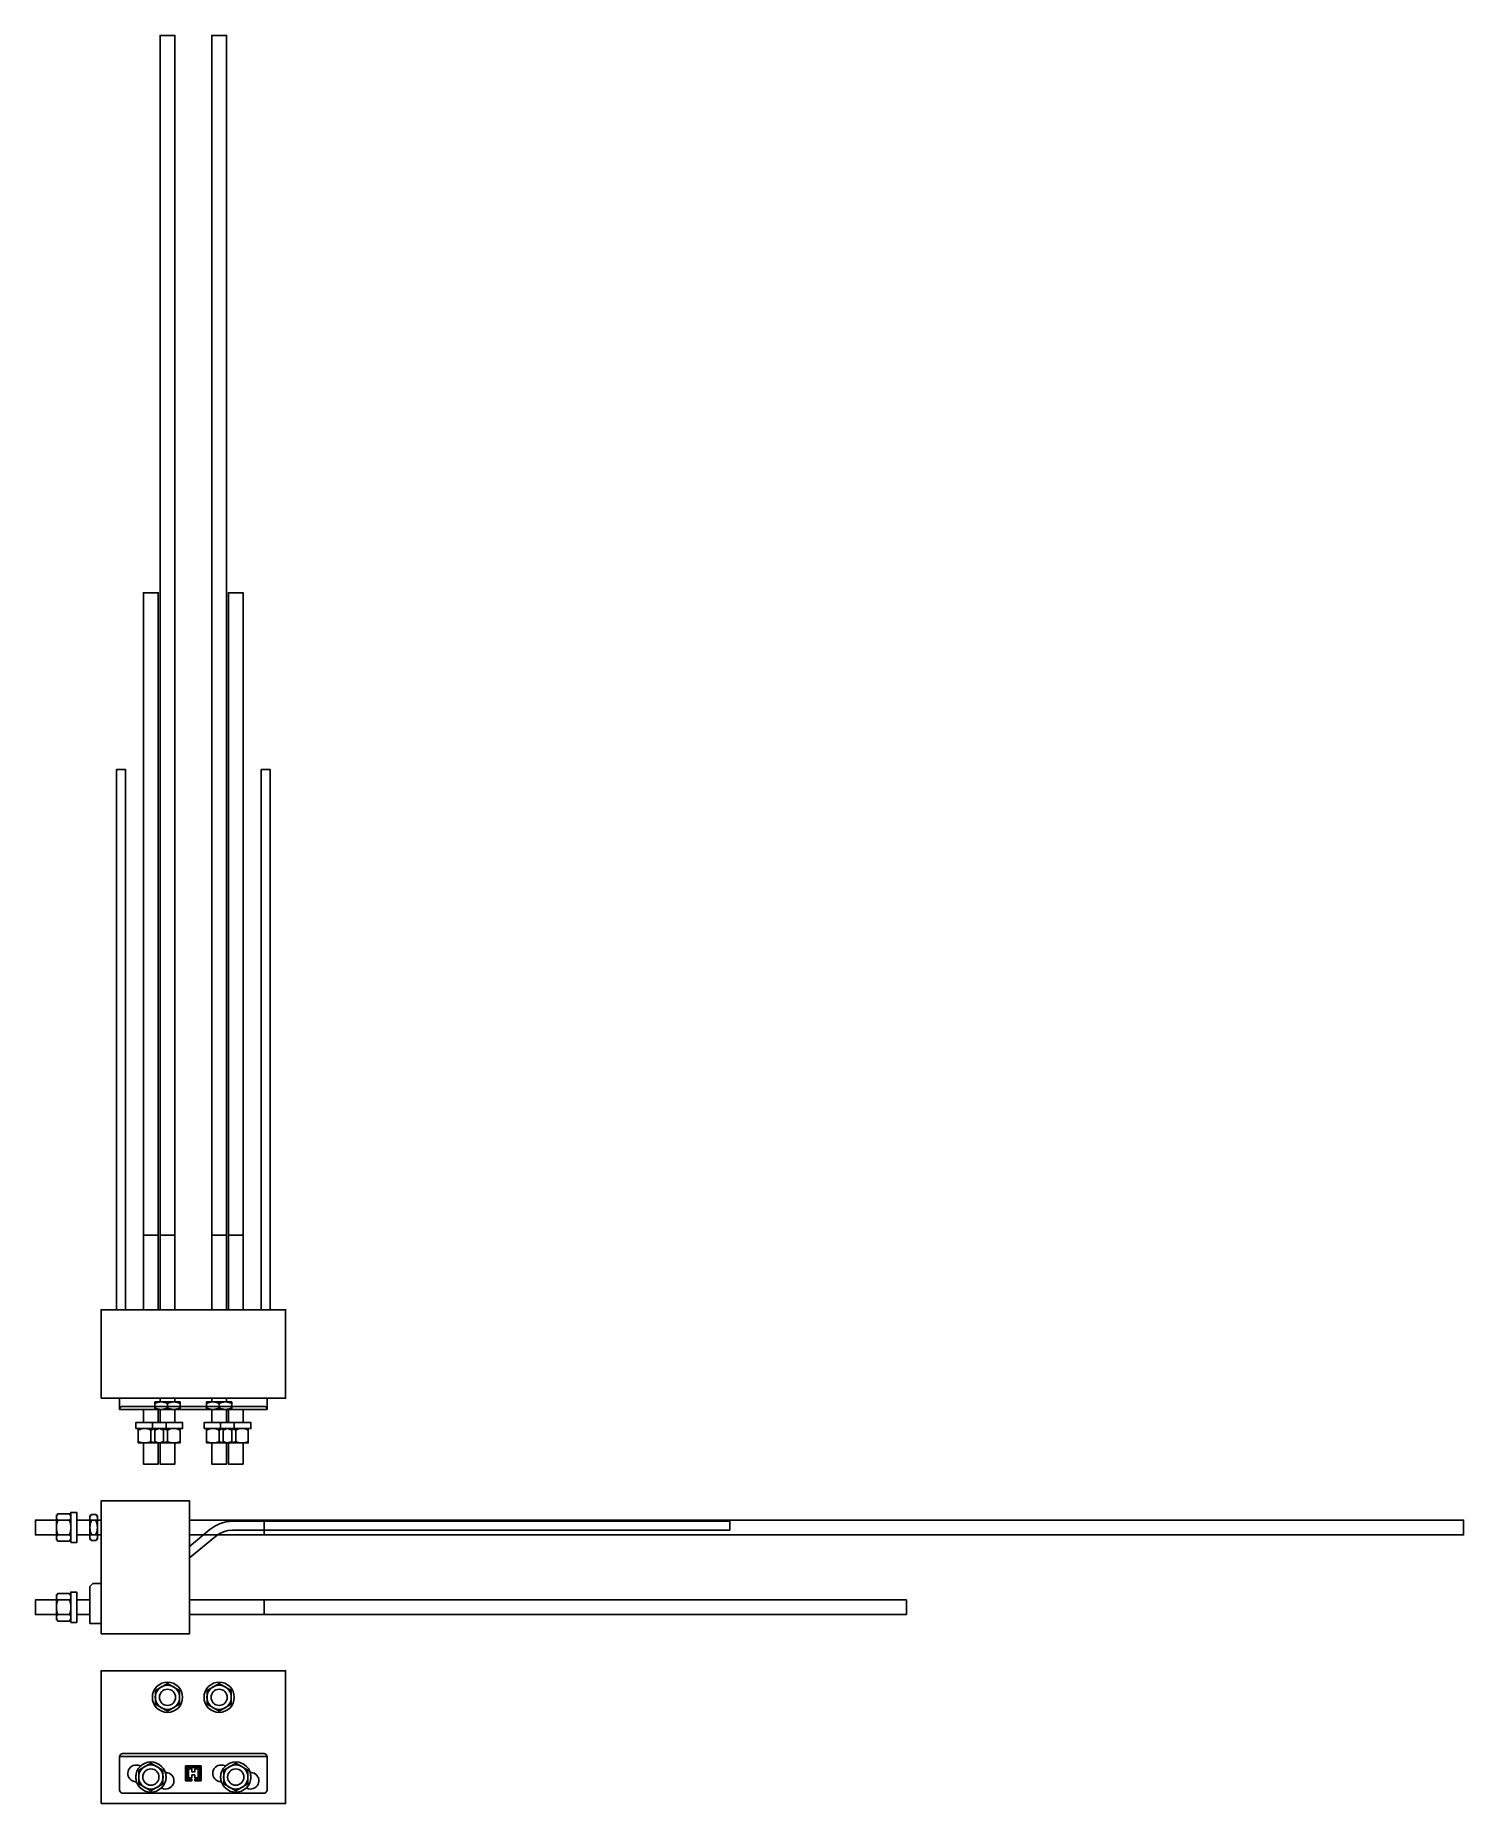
# Model space of a CAD drawing. Extents: x -89 to 1846, y -549 to 1846.
import ezdxf

# ---------------------------------------------------------------- set-up
doc = ezdxf.new("R2010")
doc.units = 0
doc.layers.add('Halfen', color=7, linetype='CONTINUOUS')

msp = doc.modelspace()

# ---------------------------------------------------------------- linework, layer by layer
at = {"layer": 'Halfen', "color": 7}
for p, q in [((90, -15), (90, -5)), ((160, -15), (160, -5)), ((67.5, -60.4), (67.5, -41)), ((90, -60.4), (90, -41)), ((160, -60.4), (160, -41)), ((182.5, -60.4), (182.5, -41)), ((-60.4, -165.185), (-41, -165.185)), ((-15, -165.185), (-5, -165.185)), ((-60.4, -184.815), (-41, -184.815)), ((-15, -184.815), (-5, -184.815)), ((-60.4, -273.185), (-41, -273.185)), ((-60.4, -292.815), (-41, -292.815)), ((25.101, -485), (224.899, -485))]:
    msp.add_line(p, q, dxfattribs=at)
for points in [[(100, 221), (100, 1846), (80, 1846), (80, 221)], [(170, 221), (170, 1846), (150, 1846), (150, 221)], [(77.5, 221), (77.5, 1091), (57.5, 1091), (57.5, 221)], [(192.5, 221), (192.5, 1091), (172.5, 1091), (172.5, 221)], [(21, 851.725), (21, 120), (33, 120), (33, 851.725)], [(217, 851.725), (217, 120), (229, 120), (229, 851.725)], [(57.5, 221), (57.5, 120), (77.5, 120), (77.5, 221)], [(80, 221), (80, 120), (100, 120), (100, 221)], [(150, 221), (150, 120), (170, 120), (170, 221)], [(172.5, 221), (172.5, 120), (192.5, 120), (192.5, 221)], [(0, 0), (250, 0), (250, 120), (0, 120)], [(25, -15), (225, -15), (225, 0), (25, 0)], [(80, 0), (80, -5), (100, -5), (100, 0)], [(150, 0), (150, -5), (170, -5), (170, 0)], [(57.5, -15), (57.5, -33), (77.5, -33), (77.5, -15)], [(73, -15), (107, -15), (107, -5), (73, -5)], [(80, -15), (80, -33), (100, -33), (100, -15)], [(143, -15), (177, -15), (177, -5), (143, -5)], [(150, -15), (150, -33), (170, -33), (170, -15)], [(172.5, -15), (172.5, -33), (192.5, -33), (192.5, -15)], [(47, -41), (88, -41), (88, -33), (47, -33)], [(50.5, -60.4), (84.5, -60.4), (84.5, -41), (50.5, -41)], [(69.5, -41), (110.5, -41), (110.5, -33), (69.5, -33)], [(73, -60.4), (107, -60.4), (107, -41), (73, -41)], [(139.5, -41), (180.5, -41), (180.5, -33), (139.5, -33)], [(143, -60.4), (177, -60.4), (177, -41), (143, -41)], [(162, -41), (203, -41), (203, -33), (162, -33)], [(165.5, -60.4), (199.5, -60.4), (199.5, -41), (165.5, -41)], [(57.5, -60.4), (57.5, -89), (77.5, -89), (77.5, -60.4)], [(80, -60.4), (80, -89), (100, -89), (100, -60.4)], [(150, -60.4), (150, -89), (170, -89), (170, -60.4)], [(172.5, -60.4), (172.5, -89), (192.5, -89), (192.5, -60.4)], [(0, -319), (120, -319), (120, -139), (0, -139)], [(-60.4, -165), (-89, -165), (-89, -185), (-60.4, -185)], [(-58.621, -193.645), (-42.779, -193.645), (-41, -191.866), (-41, -158.134), (-42.779, -156.355), (-58.621, -156.355), (-60.4, -158.134), (-60.4, -191.866)], [(-41, -195.5), (-33, -195.5), (-33, -154.5), (-41, -154.5)], [(-15, -165), (-33, -165), (-33, -185), (-15, -185)], [(-13.098, -192.515), (-6.902, -192.515), (-5, -190.613), (-5, -159.387), (-6.902, -157.485), (-13.098, -157.485), (-15, -159.387), (-15, -190.613)], [(0, -165), (-5, -165), (-5, -185), (0, -185)], [(221, -165), (120, -165), (120, -185), (221, -185)], [(851.725, -166.596), (178.011, -166.596), (169.676, -167.326), (161.594, -169.491), (154.011, -173.027), (147.158, -177.826), (120, -200.614), (120, -216.279), (154.871, -187.019), (160.011, -183.419), (165.699, -180.767), (171.76, -179.143), (178.011, -178.596), (851.725, -178.596)], [(221, -185), (1846, -185), (1846, -165), (221, -165)], [(-41, -303.5), (-33, -303.5), (-33, -262.5), (-41, -262.5)], [(-15, -305), (0, -305), (0, -251), (-11, -251), (-15, -255)], [(-60.4, -273), (-89, -273), (-89, -293), (-60.4, -293)], [(-58.621, -301.645), (-42.779, -301.645), (-41, -299.866), (-41, -266.134), (-42.779, -264.355), (-58.621, -264.355), (-60.4, -266.134), (-60.4, -299.866)], [(-15, -273), (-33, -273), (-33, -293), (-15, -293)], [(221, -273), (120, -273), (120, -293), (221, -293)], [(221, -293), (1091, -293), (1091, -273), (221, -273)], [(0, -549), (250, -549), (250, -369), (0, -369)], [(110.5, -405), (110.106, -401.001), (108.94, -397.155), (107.045, -393.611), (104.496, -390.504), (101.389, -387.955), (97.845, -386.06), (93.999, -384.894), (90, -384.5), (86.001, -384.894), (82.155, -386.06), (78.611, -387.955), (75.504, -390.504), (72.955, -393.611), (71.06, -397.155), (69.894, -401.001), (69.5, -405), (69.894, -408.999), (71.06, -412.845), (72.955, -416.389), (75.504, -419.496), (78.611, -422.045), (82.155, -423.94), (86.001, -425.106), (90, -425.5), (93.999, -425.106), (97.845, -423.94), (101.389, -422.045), (104.496, -419.496), (107.045, -416.389), (108.94, -412.845), (110.106, -408.999)], [(90, -423.645), (106.147, -414.322), (106.147, -395.678), (90, -386.355), (73.853, -395.678), (73.853, -414.322)], [(180.5, -405), (180.106, -401.001), (178.94, -397.155), (177.045, -393.611), (174.496, -390.504), (171.389, -387.955), (167.845, -386.06), (163.999, -384.894), (160, -384.5), (156.001, -384.894), (152.155, -386.06), (148.611, -387.955), (145.504, -390.504), (142.955, -393.611), (141.06, -397.155), (139.894, -401.001), (139.5, -405), (139.894, -408.999), (141.06, -412.845), (142.955, -416.389), (145.504, -419.496), (148.611, -422.045), (152.155, -423.94), (156.001, -425.106), (160, -425.5), (163.999, -425.106), (167.845, -423.94), (171.389, -422.045), (174.496, -419.496), (177.045, -416.389), (178.94, -412.845), (180.106, -408.999)], [(160, -423.645), (176.147, -414.322), (176.147, -395.678), (160, -386.355), (143.853, -395.678), (143.853, -414.322)], [(25, -530), (25.096, -530.975), (25.381, -531.913), (25.843, -532.778), (26.464, -533.536), (27.222, -534.157), (28.087, -534.619), (29.025, -534.904), (30, -535), (220, -535), (220.975, -534.904), (221.913, -534.619), (222.778, -534.157), (223.536, -533.536), (224.157, -532.778), (224.619, -531.913), (224.904, -530.975), (225, -530), (225, -486), (224.904, -485.025), (224.619, -484.087), (224.157, -483.222), (223.536, -482.464), (222.778, -481.843), (221.913, -481.381), (220.975, -481.096), (220, -481), (30, -481), (29.025, -481.096), (28.087, -481.381), (27.222, -481.843), (26.464, -482.464), (25.843, -483.222), (25.381, -484.087), (25.096, -485.025), (25, -486)], [(48.04, -496.763), (45.837, -496.874), (43.698, -497.412), (41.706, -498.357), (39.936, -499.673), (38.457, -501.308), (37.325, -503.201), (36.584, -505.278), (36.263, -507.46), (36.374, -509.663), (36.912, -511.802), (37.857, -513.794), (39.173, -515.564), (40.808, -517.043), (42.701, -518.175), (44.778, -518.916), (48.173, -519.762), (47.883, -518.951), (47.394, -516.999), (47.099, -515.009), (47, -513), (47.099, -510.991), (47.394, -509.001), (47.883, -507.049), (48.56, -505.155), (49.421, -503.336), (50.455, -501.611), (51.653, -499.995), (53.004, -498.504), (53.633, -497.935), (50.222, -497.084)], [(88, -513), (87.606, -509.001), (86.44, -505.155), (84.545, -501.611), (81.996, -498.504), (78.889, -495.955), (75.345, -494.06), (71.499, -492.894), (67.5, -492.5), (63.501, -492.894), (59.655, -494.06), (56.111, -495.955), (53.004, -498.504), (50.455, -501.611), (48.56, -505.155), (47.394, -509.001), (47, -513), (47.394, -516.999), (48.56, -520.845), (50.455, -524.389), (53.004, -527.496), (56.111, -530.045), (59.655, -531.94), (63.501, -533.106), (67.5, -533.5), (71.499, -533.106), (75.345, -531.94), (78.889, -530.045), (81.996, -527.496), (84.545, -524.389), (86.44, -520.845), (87.606, -516.999)], [(67.5, -531.645), (83.647, -522.322), (83.647, -503.678), (67.5, -494.355), (51.353, -503.678), (51.353, -522.322)], [(114.5, -518), (123, -518), (123, -516), (116.5, -516), (116.5, -500), (133.5, -500), (133.5, -516), (127, -516), (127, -518), (135.5, -518), (135.5, -498), (114.5, -498)], [(118.5, -514), (123, -514), (123, -510), (127, -510), (127, -514), (131.5, -514), (131.5, -502), (127, -502), (127, -506), (123, -506), (123, -502), (118.5, -502)], [(163.04, -496.763), (160.837, -496.874), (158.698, -497.412), (156.706, -498.357), (154.936, -499.673), (153.457, -501.308), (152.325, -503.201), (151.584, -505.278), (151.263, -507.46), (151.374, -509.663), (151.912, -511.802), (152.857, -513.794), (154.173, -515.564), (155.808, -517.043), (157.701, -518.175), (159.778, -518.916), (163.173, -519.762), (162.883, -518.951), (162.394, -516.999), (162.099, -515.009), (162, -513), (162.099, -510.991), (162.394, -509.001), (162.883, -507.049), (163.56, -505.155), (164.421, -503.336), (165.455, -501.611), (166.653, -499.995), (168.004, -498.504), (168.633, -497.935), (165.222, -497.084)], [(203, -513), (202.606, -509.001), (201.44, -505.155), (199.545, -501.611), (196.996, -498.504), (193.889, -495.955), (190.345, -494.06), (186.499, -492.894), (182.5, -492.5), (178.501, -492.894), (174.655, -494.06), (171.111, -495.955), (168.004, -498.504), (165.455, -501.611), (163.56, -505.155), (162.394, -509.001), (162, -513), (162.394, -516.999), (163.56, -520.845), (165.455, -524.389), (168.004, -527.496), (171.111, -530.045), (174.655, -531.94), (178.501, -533.106), (182.5, -533.5), (186.499, -533.106), (190.345, -531.94), (193.889, -530.045), (196.996, -527.496), (199.545, -524.389), (201.44, -520.845), (202.606, -516.999)], [(182.5, -531.645), (198.647, -522.322), (198.647, -503.678), (182.5, -494.355), (166.353, -503.678), (166.353, -522.322)], [(86.816, -506.208), (87.117, -507.049), (87.606, -509.001), (87.901, -510.991), (88, -513), (87.901, -515.009), (87.606, -516.999), (87.117, -518.951), (86.44, -520.845), (85.579, -522.664), (84.545, -524.389), (83.347, -526.005), (81.996, -527.496), (81.39, -528.044), (84.778, -528.889), (86.96, -529.21), (89.163, -529.1), (91.302, -528.561), (93.294, -527.616), (95.064, -526.301), (96.543, -524.665), (97.675, -522.772), (98.416, -520.695), (98.737, -518.513), (98.626, -516.31), (98.088, -514.172), (97.143, -512.179), (95.827, -510.409), (94.192, -508.93), (92.299, -507.798), (90.222, -507.057)], [(201.816, -506.208), (202.117, -507.049), (202.606, -509.001), (202.901, -510.991), (203, -513), (202.901, -515.009), (202.606, -516.999), (202.117, -518.951), (201.44, -520.845), (200.579, -522.664), (199.545, -524.389), (198.347, -526.005), (196.996, -527.496), (196.39, -528.044), (199.778, -528.889), (201.96, -529.21), (204.163, -529.1), (206.302, -528.561), (208.294, -527.616), (210.064, -526.301), (211.543, -524.665), (212.675, -522.772), (213.416, -520.695), (213.737, -518.513), (213.626, -516.31), (213.088, -514.172), (212.143, -512.179), (210.827, -510.409), (209.192, -508.93), (207.299, -507.798), (205.222, -507.057)]]:
    msp.add_lwpolyline(points, close=True, dxfattribs=at)
msp.add_lwpolyline([(25, -15), (25.077, -14.22), (25.304, -13.469), (25.674, -12.778), (26.172, -12.172), (26.778, -11.674), (27.469, -11.304), (28.22, -11.077), (29, -11), (221, -11), (221.78, -11.077), (222.531, -11.304), (223.222, -11.674), (223.828, -12.172), (224.326, -12.778), (224.696, -13.469), (224.923, -14.22), (225, -15)], dxfattribs=at)
for centre, radius in [((90, -405), 16.5), ((90, -405), 11), ((160, -405), 16.5), ((160, -405), 11), ((67.5, -513), 16.5), ((67.5, -513), 11), ((182.5, -513), 16.5), ((182.5, -513), 11)]:
    msp.add_circle(centre, radius, dxfattribs=at)
for centre, radius, start, end in [((81.5, -22.515), 17.515, 60.967979, 119.032021), ((81.5, 2.515), 17.515, 240.967987, 299.032013), ((98.5, -22.515), 17.515, 60.967979, 119.032021), ((98.5, 2.515), 17.515, 240.967987, 299.032013), ((151.5, -22.515), 17.515, 60.967979, 119.032021), ((151.5, 2.515), 17.515, 240.967987, 299.032013), ((168.5, -22.515), 17.515, 60.967979, 119.032021), ((168.5, 2.515), 17.515, 240.967987, 299.032013), ((59, -59.645), 18.645, 62.878025, 117.121971), ((76, -59.645), 18.645, 62.878025, 117.121971), ((81.5, -59.645), 18.645, 62.878025, 117.121971), ((98.5, -59.645), 18.645, 62.878025, 117.121971), ((151.5, -59.645), 18.645, 62.878025, 117.121971), ((168.5, -59.645), 18.645, 62.878025, 117.121971), ((174, -59.645), 18.645, 62.878025, 117.121971), ((191, -59.645), 18.645, 62.878025, 117.121971), ((59, -41.755), 18.645, 242.878021, 297.121979), ((76, -41.755), 18.645, 242.878021, 297.121979), ((81.5, -41.755), 18.645, 242.878021, 297.121979), ((98.5, -41.755), 18.645, 242.878021, 297.121979), ((151.5, -41.755), 18.645, 242.878021, 297.121979), ((168.5, -41.755), 18.645, 242.878021, 297.121979), ((174, -41.755), 18.645, 242.878021, 297.121979), ((191, -41.755), 18.645, 242.878021, 297.121979), ((-52.741, -161.262), 7.659, 140.152039, 219.847961), ((-32.432, -175), 27.968, 159.455093, 200.544907), ((-48.659, -161.262), 7.659, -39.847961, 39.847961), ((-68.968, -175), 27.968, -20.544922, 20.544909), ((-7.719, -162.392), 7.281, 137.625839, 222.374161), ((11.272, -175), 26.272, 158.063248, 201.936752), ((-12.281, -162.392), 7.281, -42.374176, 42.374165), ((-31.272, -175), 26.272, -21.936737, 21.936749), ((-52.741, -188.738), 7.659, 140.152039, 219.847961), ((-48.659, -188.738), 7.659, -39.847961, 39.847961), ((-7.719, -187.608), 7.281, 137.625839, 222.374161), ((-12.281, -187.608), 7.281, -42.374176, 42.374165), ((-52.741, -269.262), 7.659, 140.152039, 219.847961), ((-32.432, -283), 27.968, 159.455093, 200.544907), ((-48.659, -269.262), 7.659, -39.847961, 39.847961), ((-68.968, -283), 27.968, -20.544922, 20.544909), ((-52.741, -296.738), 7.659, 140.152039, 219.847961), ((-48.659, -296.738), 7.659, -39.847961, 39.847961)]:
    msp.add_arc(centre, radius, start, end, dxfattribs=at)

doc.saveas('drawing.dxf')
